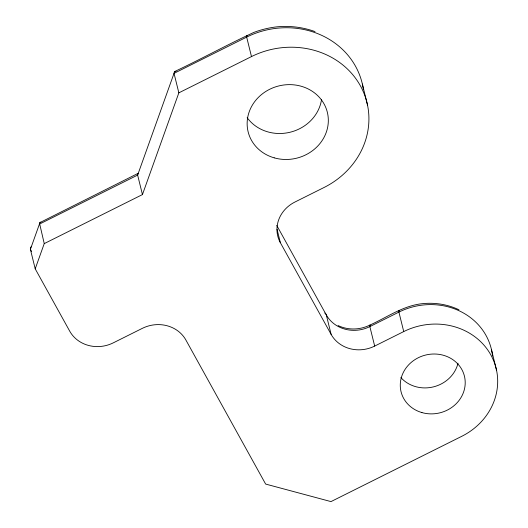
<?xml version="1.0" encoding="UTF-8"?>
<svg xmlns="http://www.w3.org/2000/svg" width="528" height="528" viewBox="0 0 528 528"><rect width="100%" height="100%" fill="white"/><g stroke="black" fill="none" stroke-linecap="round" stroke-linejoin="round"><path stroke-width="0.79" d="M277.061 229.337L280.375 242.728L331.122 334.389A32.63 29.766 -13.9 0 0 374.682 346.078L403.735 331.571A65.267 59.532 -13.9 0 1 490.855 354.935A65.267 59.532 -13.9 0 1 461.736 436.326L330.983 501.6L265.643 484.07L185.896 340.032A32.63 29.766 -13.9 0 0 142.336 328.35L113.282 342.85A32.63 29.766 -13.9 0 1 69.722 331.168L35.211 268.838L44.24 243.606L39.428 222.842L138.184 173.309M44.24 243.606L142.448 194.581L178.847 92.842L173.983 73.174L174.53 71.59C201.188 59.037 227.053 44.834 253.777 32.439C261.162 29.634 268.864 27.76 276.712 26.862C289.634 25.588 302.815 27.133 315.018 31.594M31.403 246.391L30.532 247.711L30.353 249.163L35.211 268.838M138.138 173.329L137.59 174.907L142.448 194.581M178.847 92.842L251.486 56.582A81.583 74.415 -13.9 0 1 360.38 85.793A81.583 74.415 -13.9 0 1 323.987 187.526L294.928 202.033A32.63 29.766 -13.9 0 0 280.375 242.728M174.53 71.59L176.062 71.544M39.923 222.354L40.913 222.229M458.971 309.791C447.797 304.425 435.164 302.399 422.855 303.633C403.418 305.422 387.09 317.341 369.778 325.129C359.997 330.013 347.985 330.356 338.098 325.565M276.751 225.416L326.304 314.912L331.122 334.389M31.581 251.506L30.393 249.361L39.415 224.129L137.63 175.098L174.022 73.366L246.668 37.105A16.315 1.597 63.5 0 1 247.276 35.937M403.735 331.571L398.917 312.094A16.315 1.597 63.5 0 1 399.524 310.926M374.682 346.078L369.857 326.594A16.315 1.597 63.5 0 1 370.471 325.433M251.486 56.582L246.668 37.105A81.583 74.415 -13.9 0 1 363.376 89.397M491.476 349.655L496.591 370.471M362.366 84.051L367.547 105.204M324.694 313.031A16.315 6.494 -29 0 1 326.304 314.912A32.63 29.766 -13.9 0 0 369.857 326.594L398.917 312.094A65.267 59.532 -13.9 0 1 492.558 356.083M321.526 99.587A40.788 37.204 -13.9 0 1 290.063 132.244A40.788 37.204 -13.9 0 1 247.163 117.652M458.007 363.224A32.63 29.766 -13.9 0 1 433.567 386.846A32.63 29.766 -13.9 0 1 400.851 377.553M274.217 157.846A40.788 37.204 -13.9 0 0 327.644 113.632A40.788 37.204 -13.9 0 0 261.347 94.69A40.788 37.204 -13.9 0 0 274.217 157.846M421.925 412.579A32.63 29.766 -13.9 0 0 464.666 377.21A32.63 29.766 -13.9 0 0 411.629 362.056A32.63 29.766 -13.9 0 0 421.925 412.579"/></g></svg>
